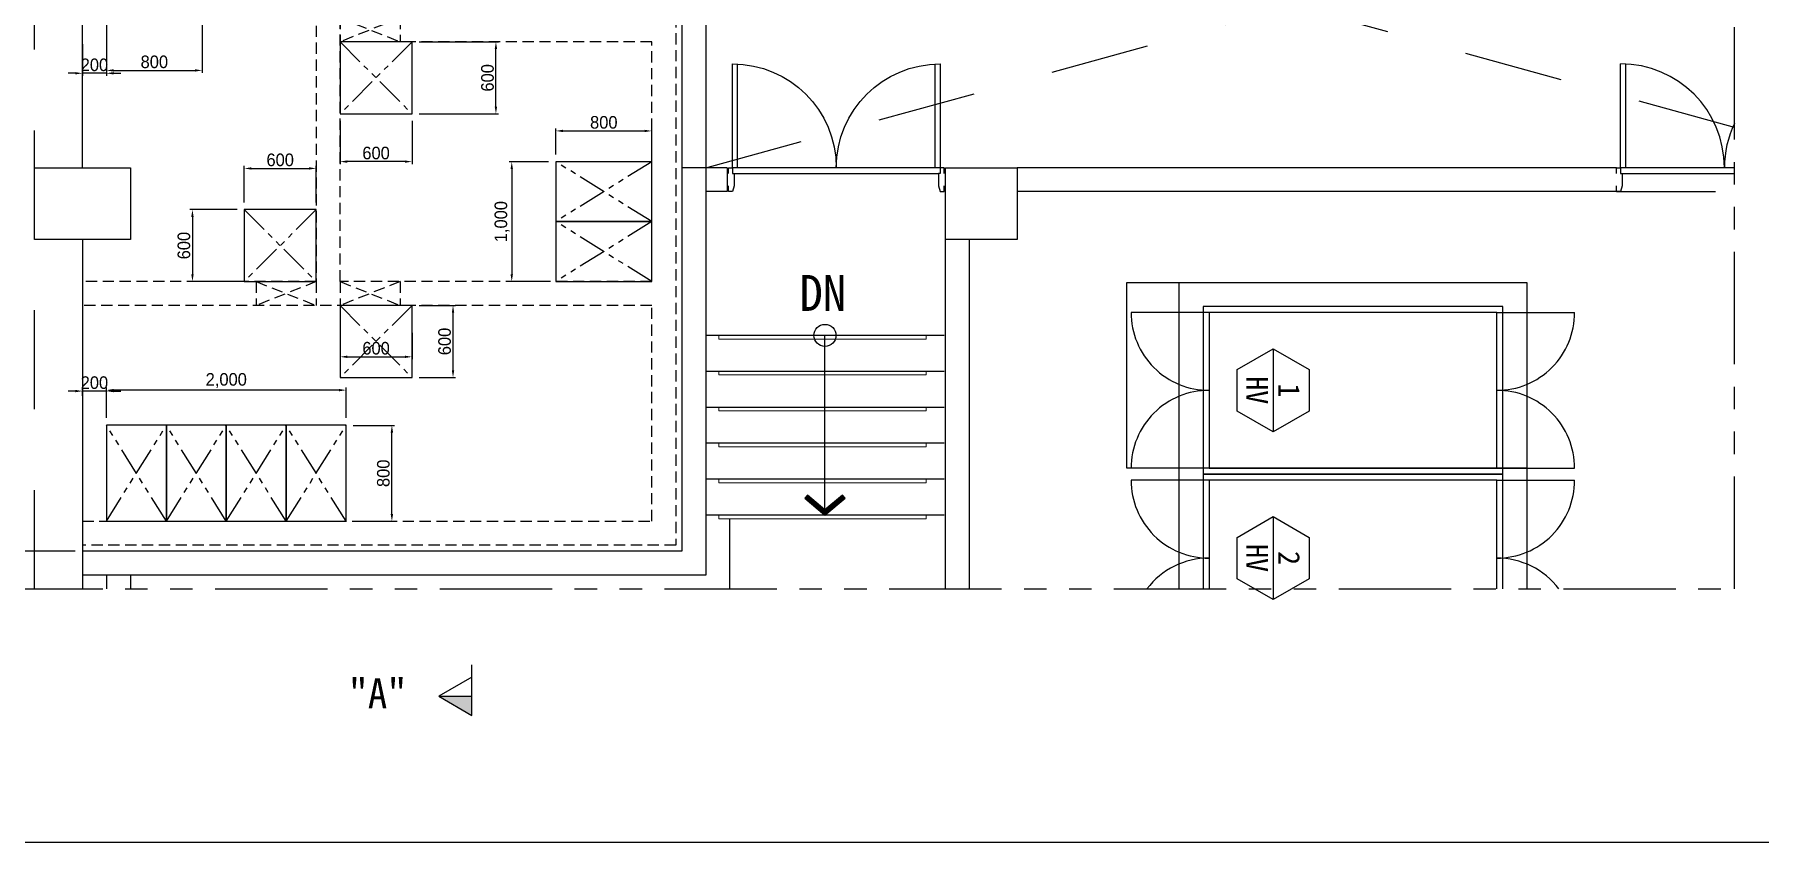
# Model space of a CAD drawing. Extents: x -446 to 204872, y -474580 to 19085.
# Drawn here: x 104693 to 119086, y 0 to 6743 of the extents above; entities that cross this region are included whole.
import ezdxf
from ezdxf.enums import TextEntityAlignment as Align

# ---------------------------------------------------------------- set-up
doc = ezdxf.new("R2010")
doc.units = 0
doc.header["$LTSCALE"] = 750
doc.header["$MEASUREMENT"] = 0
for name, pattern in [('HIDDEN2', [0.1875, 0.125, -0.0625]), ('PHANTOM2', [1.25, 0.625, -0.125, 0.125, -0.125, 0.125, -0.125]), ('지하2층 평면도 정화조변경안$0$HID', [2, 1.1, -0.9])]:
    doc.linetypes.add(name, pattern=pattern)
doc.layers.get('0').update_dxf_attribs({"linetype": 'CONTINUOUS'})
doc.layers.get('DEFPOINTS').update_dxf_attribs({"linetype": 'CONTINUOUS'})
for name, color, linetype in [('A-ANNO-TEXT2', 3, 'CONTINUOUS'), ('지하2층 평면도 정화조변경안$0$A-ELE8', 8, 'CONTINUOUS'), ('지하2층 평면도 정화조변경안$0$AA-DWXM-DOOR', 7, 'CONTINUOUS'), ('지하2층 평면도 정화조변경안$0$COL', 2, 'CONTINUOUS'), ('지하2층 평면도 정화조변경안$0$FIN', 5, 'CONTINUOUS'), ('지하2층 평면도 정화조변경안$0$HID', 3, '지하2층 평면도 정화조변경안$0$HID'), ('지하2층 평면도 정화조변경안$0$WAL', 3, 'CONTINUOUS')]:
    doc.layers.add(name, color=color, linetype=linetype)
for name, color, linetype, lineweight in [('지하2층 평면도 정화조변경안$0$XR-평면도$0$A-SSXK-LEAD', 7, 'CONTINUOUS', 25), ('지하2층 평면도 정화조변경안$0$XR-평면도$0$A-SSXM-STAIR', 7, 'CONTINUOUS', 25), ('지하2층 평면도 정화조변경안$0$XR-평면도$0$A-SSXS-NONS', 8, 'CONTINUOUS', 18)]:
    doc.layers.add(name, color=color, linetype=linetype, lineweight=lineweight)
doc.styles.get("Standard").update_dxf_attribs({"font": 'NanumGothicBold.ttf'})
doc.styles.add('송현도면폼(2020)$0$기문-1', font='')
doc.styles.add('송현플러스-돋움체', font='')
doc.styles.add('지하2층 평면도 정화조변경안$0$돋움체', font='')
doc.styles.get('송현도면폼(2020)$0$기문-1').set_extended_font_data('Dotum')
doc.styles.get('송현플러스-돋움체').set_extended_font_data('DotumChe')
doc.styles.get('지하2층 평면도 정화조변경안$0$돋움체').set_extended_font_data('DotumChe')
doc.dimstyles.new('cwn', dxfattribs={"dimscale": 20, "dimtxt": 3, "dimasz": 2, "dimexe": 1, "dimexo": 2, "dimgap": 1, "dimtad": 1, "dimdec": 0, "dimzin": 1, "dimdsep": 46, "dimlunit": 6, "dimtxsty": 'Standard', "dimcen": 0.09, "dimclrd": 4, "dimclre": 4, "dimclrt": 7, "dimadec": 0, "dimazin": 0, "dimtfac": 1, "dimtdec": 0, "dimtix": 1, "dimtmove": 1, "dimatfit": 3, "dimfxl": 2, "dimtolj": 1, "dimtzin": 1, "dimarcsym": 0})

# ---------------------------------------------------------------- blocks, each defined once
blk = doc.blocks.new('*D993')
at = {"color": 4, "lineweight": -2}
for p, q in [((105293, 7021), (105293, 6422)), ((106093, 7021), (106093, 6422)), ((105353, 6443), (106033, 6443))]:
    blk.add_line(p, q, dxfattribs=at)
at = {"color": 4}
for points in [[(105353, 6453), (105353, 6433), (105293, 6443)], [(106033, 6433), (106033, 6453), (106093, 6443)]]:
    blk.add_solid(points, dxfattribs=at)
at = {"layer": 'DEFPOINTS', "color": 0}
for p in [(105293, 7081), (106093, 7081), (106093, 6443)]:
    blk.add_point(p, dxfattribs=at)
at = {"color": 7, "insert": (105693, 6514), "char_height": 105, "attachment_point": 5, "style": '송현도면폼(2020)$0$기문-1'}
blk.add_mtext('\\A1;800', dxfattribs=at)
blk = doc.blocks.new('*D994')
at = {"color": 4, "lineweight": -2}
for p, q in [((105093, 6662), (105093, 6398)), ((105293, 6662), (105293, 6398)), ((105033, 6419), (104973, 6419)), ((105293, 6419), (105093, 6419)), ((105353, 6419), (105413, 6419))]:
    blk.add_line(p, q, dxfattribs=at)
at = {"color": 4}
for points in [[(105033, 6409), (105033, 6429), (105093, 6419)], [(105353, 6429), (105353, 6409), (105293, 6419)]]:
    blk.add_solid(points, dxfattribs=at)
at = {"layer": 'DEFPOINTS', "color": 0}
for p in [(105093, 6722), (105293, 6722), (105093, 6419)]:
    blk.add_point(p, dxfattribs=at)
at = {"color": 7, "insert": (105193, 6489), "char_height": 105, "attachment_point": 5, "style": '송현도면폼(2020)$0$기문-1'}
blk.add_mtext('\\A1;200', dxfattribs=at)
blk = doc.blocks.new('A$C2ED66BBC')
blk.add_hatch(color=8).paths.add_polyline_path([(485, 840), (0, 0), (485, 0)])
at = {"color": 7}
for p, q in [((485, 840), (485, 0)), ((970, 0), (1285, 0))]:
    blk.add_line(p, q, dxfattribs=at)
blk.add_lwpolyline([(485, 840), (0, 0), (970, 0)], close=True, dxfattribs=at)
blk = doc.blocks.new('*D996')
at = {"color": 4, "lineweight": -2}
for p, q in [((106933, 14231), (103383, 14231)), ((103404, 14171), (103404, 2491)), ((105033, 2431), (103383, 2431))]:
    blk.add_line(p, q, dxfattribs=at)
at = {"color": 4}
for points in [[(103414, 14171), (103394, 14171), (103404, 14231)], [(103394, 2491), (103414, 2491), (103404, 2431)]]:
    blk.add_solid(points, dxfattribs=at)
at = {"layer": 'DEFPOINTS', "color": 0}
for p in [(106993, 14231), (103404, 2431), (105093, 2431)]:
    blk.add_point(p, dxfattribs=at)
at = {"color": 7, "insert": (103323, 8331), "char_height": 105, "attachment_point": 5, "rotation": 90, "style": '송현도면폼(2020)$0$기문-1'}
blk.add_mtext('\\A1;11,800', dxfattribs=at)
blk = doc.blocks.new('지하2층 평면도 정화조변경안$0$XR-평면도$0$8F-PLAN$0$arrow2')
at = {"color": 8}
blk.add_lwpolyline([(-0.002, 0.87), (0.738, 0), (-0.002, -0.87), (0.15, -1), (1, 0), (0.15, 1)], close=True, dxfattribs=at)
for points in [[(-0.002, 0.87), (0.15, 1), (0.738, 0), (1, 0)], [(0.738, 0), (1, 0), (-0.002, -0.87), (0.15, -1)]]:
    blk.add_solid(points, dxfattribs=at)
blk = doc.blocks.new('*U830')
at = {"layer": '지하2층 평면도 정화조변경안$0$AA-DWXM-DOOR', "color": 4, "ltscale": 0.3}
for p, q in [((74, 0), (1726, 0)), ((1752, -48), (48, -48))]:
    blk.add_line(p, q, dxfattribs=at)
for points in [[(34, 866), (34, 0), (74, 0), (74, 865)], [(1726, 865), (1726, 0), (1766, 0), (1766, 866)]]:
    blk.add_lwpolyline(points, dxfattribs=at)
at = {"layer": '지하2층 평면도 정화조변경안$0$AA-DWXM-DOOR', "color": 4}
for points in [[(0, -48), (0, 0), (34, 0), (34, -48), (48, -48), (48, -152), (34, -200), (0, -200), (0, -152)], [(1800, -48), (1800, 0), (1766, 0), (1766, -48), (1752, -48), (1752, -152), (1766, -200), (1800, -200), (1800, -152)]]:
    blk.add_lwpolyline(points, dxfattribs=at)
at = {"layer": '지하2층 평면도 정화조변경안$0$AA-DWXM-DOOR', "color": 4, "ltscale": 0.3}
for centre, start, end in [((34, 0), 0, 90), ((1766, 0), 90, 180)]:
    blk.add_arc(centre, 866, start, end, dxfattribs=at)
blk = doc.blocks.new('A$C084071e8')
at = {"color": 8, "linetype": 'HIDDEN2'}
for p, q in [((12450, 11300), (12450, 11700)), ((5850, 11500), (9450, 11500)), ((5850, 11500), (5850, 11100)), ((9450, 11500), (9450, 10200)), ((9450, 11500), (9650, 11500)), ((9450, 11000), (9650, 11500)), ((9450, 11500), (9650, 11000)), ((9650, 11500), (12250, 11500)), ((9650, 11500), (9650, 10200)), ((12250, 11100), (12250, 11500)), ((12850, 11300), (12450, 11300)), ((12850, 6100), (12850, 11300)), ((4750, 10200), (4750, 11100)), ((4950, 10200), (4950, 11100)), ((4950, 11100), (5850, 11100)), ((12650, 11100), (12250, 11100)), ((12650, 8500), (12650, 11100)), ((9450, 11000), (9650, 11000)), ((4750, 10700), (4950, 10700)), ((4750, 10200), (4950, 10700)), ((4750, 10700), (4950, 10200)), ((4750, 10200), (2150, 10200)), ((2150, 10200), (2150, 10000)), ((2150, 10200), (2650, 10000)), ((2650, 10200), (2150, 10000)), ((2650, 10200), (2650, 10000)), ((4750, 10200), (4950, 10200)), ((9450, 10200), (4950, 10200)), ((12650, 10200), (9650, 10200)), ((12150, 10200), (12150, 10000)), ((12150, 10200), (12650, 10000)), ((12650, 10200), (12150, 10000)), ((12650, 10200), (12650, 10000)), ((4750, 10000), (2150, 10000)), ((4750, 6600), (4750, 10000)), ((8350, 10000), (4950, 10000)), ((4950, 6300), (4950, 10000)), ((8350, 10000), (8350, 6300)), ((12650, 10000), (8550, 10000)), ((8550, 10000), (8550, 8500)), ((11650, 10000), (11650, 8500)), ((11850, 10000), (11850, 8500)), ((8350, 9000), (8550, 9000)), ((8350, 8500), (8550, 9000)), ((8350, 9000), (8550, 8500)), ((8350, 8500), (8550, 8500)), ((12650, 8500), (8550, 8500)), ((8550, 8300), (8550, 8500)), ((9050, 8300), (8550, 8500)), ((8550, 8300), (9050, 8500)), ((9050, 8300), (9050, 8500)), ((4750, 8000), (4750, 8300)), ((12650, 8300), (8550, 8300)), ((8550, 6300), (8550, 8300)), ((12650, 6300), (12650, 8300)), ((4750, 8000), (2150, 8000)), ((4250, 8000), (4250, 7800)), ((4250, 8000), (4750, 7800)), ((4750, 8000), (4250, 7800)), ((4750, 8000), (4750, 7800)), ((4750, 7800), (2150, 7800)), ((4750, 6300), (4750, 6400)), ((4750, 4400), (4750, 6300)), ((8350, 6300), (4950, 6300)), ((12650, 6300), (8550, 6300)), ((4950, 6100), (12850, 6100)), ((4950, 6100), (4950, 0)), ((0, 5800), (1950, 5800)), ((1950, 5600), (0, 5600)), ((1950, 5600), (1950, 2200)), ((4750, 4400), (2150, 4400)), ((2150, 4400), (2150, 4200)), ((2150, 4400), (2650, 4200)), ((2650, 4400), (2150, 4200)), ((2650, 4400), (2650, 4200)), ((4750, 4200), (2150, 4200)), ((4750, 2200), (4750, 4200)), ((1950, 2200), (0, 2200)), ((1450, 2200), (1450, 2000)), ((1450, 2200), (1950, 2000)), ((1950, 2200), (1450, 2000)), ((1950, 2200), (1950, 2000)), ((4750, 2200), (2150, 2200)), ((2150, 2200), (2150, 2000)), ((2150, 2200), (2650, 2000)), ((2650, 2200), (2150, 2000)), ((2650, 2200), (2650, 2000)), ((4750, 2000), (0, 2000)), ((4750, 200), (4750, 2000)), ((0, 200), (4750, 200)), ((4950, 0), (0, 0))]:
    blk.add_line(p, q, dxfattribs=at)
for points in [[(1950, 5800), (1950, 11700), (4950, 11700), (4950, 11300), (5650, 11300), (5650, 11700), (12450, 11700)], [(2150, 10200), (2150, 11500), (4750, 11500), (4750, 11100)], [(2150, 8000), (2150, 10000)], [(4750, 6600), (2150, 6600), (2150, 7800)], [(2150, 2200), (2150, 6400), (4750, 6400)]]:
    blk.add_lwpolyline(points, dxfattribs=at)
blk = doc.blocks.new('A$C2860c140')
at = {"color": 8, "linetype": 'PHANTOM2', "ltscale": 0.5}
for p, q in [((0, 800), (500, 0)), ((500, 800), (0, 0))]:
    blk.add_line(p, q, dxfattribs=at)
blk.add_lwpolyline([(0, 0), (500, 0), (500, 800), (0, 800)], close=True)
blk = doc.blocks.new('A$Ced4dde51')
at = {"color": 8, "linetype": 'PHANTOM2', "ltscale": 0.5}
for p, q in [((0, 600), (600, 0)), ((600, 600), (0, 0))]:
    blk.add_line(p, q, dxfattribs=at)
blk.add_lwpolyline([(0, 600), (0, 0), (600, 0), (600, 600)], close=True)
blk = doc.blocks.new('*D1028')
at = {"color": 4, "lineweight": -2}
for p, q in [((107903, 6681), (108564, 6681)), ((108543, 6141), (108543, 6621)), ((107903, 6081), (108564, 6081))]:
    blk.add_line(p, q, dxfattribs=at)
at = {"color": 4}
for points in [[(108553, 6621), (108533, 6621), (108543, 6681)], [(108533, 6141), (108553, 6141), (108543, 6081)]]:
    blk.add_solid(points, dxfattribs=at)
at = {"layer": 'DEFPOINTS', "color": 0}
for p in [(107843, 6681), (108543, 6681), (107843, 6081)]:
    blk.add_point(p, dxfattribs=at)
at = {"color": 7, "insert": (108473, 6381), "char_height": 105, "attachment_point": 5, "rotation": 90, "style": '송현도면폼(2020)$0$기문-1'}
blk.add_mtext('\\A1;600', dxfattribs=at)
blk = doc.blocks.new('*D1029')
at = {"color": 4, "lineweight": -2}
for p, q in [((107243, 6021), (107243, 5661)), ((107843, 6021), (107843, 5661)), ((107783, 5682), (107303, 5682))]:
    blk.add_line(p, q, dxfattribs=at)
at = {"color": 4}
for points in [[(107303, 5692), (107303, 5672), (107243, 5682)], [(107783, 5672), (107783, 5692), (107843, 5682)]]:
    blk.add_solid(points, dxfattribs=at)
at = {"layer": 'DEFPOINTS', "color": 0}
for p in [(107243, 6081), (107843, 6081), (107243, 5682)]:
    blk.add_point(p, dxfattribs=at)
at = {"color": 7, "insert": (107543, 5753), "char_height": 105, "attachment_point": 5, "style": '송현도면폼(2020)$0$기문-1'}
blk.add_mtext('\\A1;600', dxfattribs=at)
blk = doc.blocks.new('*D1031')
at = {"color": 4, "lineweight": -2}
for p, q in [((109043, 5741), (109043, 5959)), ((109103, 5938), (109783, 5938)), ((109843, 5741), (109843, 5959))]:
    blk.add_line(p, q, dxfattribs=at)
at = {"color": 4}
for points in [[(109103, 5948), (109103, 5928), (109043, 5938)], [(109783, 5928), (109783, 5948), (109843, 5938)]]:
    blk.add_solid(points, dxfattribs=at)
at = {"layer": 'DEFPOINTS', "color": 0}
for p in [(109843, 5938), (109043, 5681), (109843, 5681)]:
    blk.add_point(p, dxfattribs=at)
at = {"color": 7, "insert": (109443, 6009), "char_height": 105, "attachment_point": 5, "style": '송현도면폼(2020)$0$기문-1'}
blk.add_mtext('\\A1;800', dxfattribs=at)
blk = doc.blocks.new('*D1032')
at = {"color": 4, "lineweight": -2}
for p, q in [((108983, 5681), (108654, 5681)), ((108675, 5621), (108675, 4741)), ((108983, 4681), (108654, 4681))]:
    blk.add_line(p, q, dxfattribs=at)
at = {"color": 4}
for points in [[(108685, 5621), (108665, 5621), (108675, 5681)], [(108665, 4741), (108685, 4741), (108675, 4681)]]:
    blk.add_solid(points, dxfattribs=at)
at = {"layer": 'DEFPOINTS', "color": 0}
for p in [(109043, 5681), (108675, 4681), (109043, 4681)]:
    blk.add_point(p, dxfattribs=at)
at = {"color": 7, "insert": (108594, 5181), "char_height": 105, "attachment_point": 5, "rotation": 90, "style": '송현도면폼(2020)$0$기문-1'}
blk.add_mtext('\\A1;1,000', dxfattribs=at)
blk = doc.blocks.new('*D1033')
at = {"color": 4, "lineweight": -2}
for p, q in [((107903, 4481), (108206, 4481)), ((108185, 3941), (108185, 4421)), ((107903, 3881), (108206, 3881))]:
    blk.add_line(p, q, dxfattribs=at)
at = {"color": 4}
for points in [[(108195, 4421), (108175, 4421), (108185, 4481)], [(108175, 3941), (108195, 3941), (108185, 3881)]]:
    blk.add_solid(points, dxfattribs=at)
at = {"layer": 'DEFPOINTS', "color": 0}
for p in [(107843, 4481), (108185, 4481), (107843, 3881)]:
    blk.add_point(p, dxfattribs=at)
at = {"color": 7, "insert": (108115, 4181), "char_height": 105, "attachment_point": 5, "rotation": 90, "style": '송현도면폼(2020)$0$기문-1'}
blk.add_mtext('\\A1;600', dxfattribs=at)
blk = doc.blocks.new('*D1034')
at = {"color": 4, "lineweight": -2}
for p, q in [((107243, 4254), (107243, 4032)), ((107843, 4254), (107843, 4032)), ((107303, 4053), (107783, 4053))]:
    blk.add_line(p, q, dxfattribs=at)
at = {"color": 4}
for points in [[(107303, 4063), (107303, 4043), (107243, 4053)], [(107783, 4043), (107783, 4063), (107843, 4053)]]:
    blk.add_solid(points, dxfattribs=at)
at = {"layer": 'DEFPOINTS', "color": 0}
for p in [(107243, 4314), (107843, 4314), (107843, 4053)]:
    blk.add_point(p, dxfattribs=at)
at = {"color": 7, "insert": (107543, 4124), "char_height": 105, "attachment_point": 5, "style": '송현도면폼(2020)$0$기문-1'}
blk.add_mtext('\\A1;600', dxfattribs=at)
blk = doc.blocks.new('*D1035')
at = {"color": 4, "lineweight": -2}
for p, q in [((105293, 3545), (105293, 3796)), ((107233, 3775), (105353, 3775)), ((107293, 3545), (107293, 3796))]:
    blk.add_line(p, q, dxfattribs=at)
at = {"color": 4}
for points in [[(105353, 3785), (105353, 3765), (105293, 3775)], [(107233, 3765), (107233, 3785), (107293, 3775)]]:
    blk.add_solid(points, dxfattribs=at)
at = {"layer": 'DEFPOINTS', "color": 0}
for p in [(105293, 3775), (105293, 3485), (107293, 3485)]:
    blk.add_point(p, dxfattribs=at)
at = {"color": 7, "insert": (106293, 3855), "char_height": 105, "attachment_point": 5, "style": '송현도면폼(2020)$0$기문-1'}
blk.add_mtext('\\A1;2,000', dxfattribs=at)
blk = doc.blocks.new('*D1036')
at = {"color": 4, "lineweight": -2}
for p, q in [((105033, 3767), (104973, 3767)), ((105093, 3727), (105093, 3788)), ((105293, 3767), (105093, 3767)), ((105293, 3727), (105293, 3788)), ((105353, 3767), (105413, 3767))]:
    blk.add_line(p, q, dxfattribs=at)
at = {"color": 4}
for points in [[(105033, 3757), (105033, 3777), (105093, 3767)], [(105353, 3777), (105353, 3757), (105293, 3767)]]:
    blk.add_solid(points, dxfattribs=at)
at = {"layer": 'DEFPOINTS', "color": 0}
for p in [(105093, 3767), (105093, 3667), (105293, 3667)]:
    blk.add_point(p, dxfattribs=at)
at = {"color": 7, "insert": (105193, 3837), "char_height": 105, "attachment_point": 5, "style": '송현도면폼(2020)$0$기문-1'}
blk.add_mtext('\\A1;200', dxfattribs=at)
blk = doc.blocks.new('*D1037')
at = {"color": 4, "lineweight": -2}
for p, q in [((107353, 3481), (107696, 3481)), ((107675, 2741), (107675, 3421)), ((107353, 2681), (107696, 2681))]:
    blk.add_line(p, q, dxfattribs=at)
at = {"color": 4}
for points in [[(107685, 3421), (107665, 3421), (107675, 3481)], [(107665, 2741), (107685, 2741), (107675, 2681)]]:
    blk.add_solid(points, dxfattribs=at)
at = {"layer": 'DEFPOINTS', "color": 0}
for p in [(107293, 3481), (107675, 3481), (107293, 2681)]:
    blk.add_point(p, dxfattribs=at)
at = {"color": 7, "insert": (107604, 3081), "char_height": 105, "attachment_point": 5, "rotation": 90, "style": '송현도면폼(2020)$0$기문-1'}
blk.add_mtext('\\A1;800', dxfattribs=at)
blk = doc.blocks.new('*D1038')
at = {"color": 4, "lineweight": -2}
for p, q in [((106383, 5281), (105990, 5281)), ((106011, 5221), (106011, 4741)), ((106383, 4681), (105990, 4681))]:
    blk.add_line(p, q, dxfattribs=at)
at = {"color": 4}
for points in [[(106021, 5221), (106001, 5221), (106011, 5281)], [(106001, 4741), (106021, 4741), (106011, 4681)]]:
    blk.add_solid(points, dxfattribs=at)
at = {"layer": 'DEFPOINTS', "color": 0}
for p in [(106443, 5281), (106011, 4681), (106443, 4681)]:
    blk.add_point(p, dxfattribs=at)
at = {"color": 7, "insert": (105940, 4981), "char_height": 105, "attachment_point": 5, "rotation": 90, "style": '송현도면폼(2020)$0$기문-1'}
blk.add_mtext('\\A1;600', dxfattribs=at)
blk = doc.blocks.new('*D1039')
at = {"color": 4, "lineweight": -2}
for p, q in [((106443, 5341), (106443, 5646)), ((106503, 5625), (106983, 5625)), ((107043, 5341), (107043, 5646))]:
    blk.add_line(p, q, dxfattribs=at)
at = {"color": 4}
for points in [[(106503, 5635), (106503, 5615), (106443, 5625)], [(106983, 5615), (106983, 5635), (107043, 5625)]]:
    blk.add_solid(points, dxfattribs=at)
at = {"layer": 'DEFPOINTS', "color": 0}
for p in [(107043, 5625), (106443, 5281), (107043, 5281)]:
    blk.add_point(p, dxfattribs=at)
at = {"color": 7, "insert": (106743, 5696), "char_height": 105, "attachment_point": 5, "style": '송현도면폼(2020)$0$기문-1'}
blk.add_mtext('\\A1;600', dxfattribs=at)

msp = doc.modelspace()

# ---------------------------------------------------------------- linework, layer by layer
msp.add_line((110293.1, 5631.4), (110093.1, 5631.4))
at = {"color": 8}
msp.add_line((110493.1, 2701.4), (110493.1, 2116.2), dxfattribs=at)
at = {"color": 11, "linetype": 'PHANTOM2', "ltscale": 2, "elevation": -103000}
msp.add_lwpolyline([(104324.5, 2116.2), (118875.8, 2116.2), (118875.8, 15011.4), (104324.5, 15011.4)], close=True, dxfattribs=at)
at = {"color": 8}
msp.add_lwpolyline([(111288.1, 2775.2), (111288.1, 4231.4)], dxfattribs=at)
msp.add_circle((111288.1, 4231.4), 92, dxfattribs=at)
at = {"layer": 'DEFPOINTS', "color": 151}
msp.add_lwpolyline([(100800, 17820), (126000, 17820), (126000, 0), (100800, 0)], close=True, dxfattribs=at)
at = {"layer": '지하2층 평면도 정화조변경안$0$A-ELE8', "linetype": '지하2층 평면도 정화조변경안$0$HID'}
for p, q in [((118875.8, 5966.7), (110293.1, 8331.4)), ((110293.1, 5631.4), (118875.8, 7996))]:
    msp.add_line(p, q, dxfattribs=at)
at = {"layer": '지하2층 평면도 정화조변경안$0$AA-DWXM-DOOR', "color": 4, "ltscale": 0.3}
for p, q in [((118875.8, 5631.4), (117966.7, 5631.4)), ((117941.1, 5583.4), (118875.8, 5583.4))]:
    msp.add_line(p, q, dxfattribs=at)
msp.add_lwpolyline([(117966.7, 6496.9), (117966.7, 5631.4), (117926.7, 5631.4), (117926.7, 6497.8)], dxfattribs=at)
at = {"layer": '지하2층 평면도 정화조변경안$0$AA-DWXM-DOOR', "color": 4}
msp.add_lwpolyline([(117893.1, 5583.4), (117893.1, 5631.4), (117926.7, 5631.4), (117926.7, 5583.4), (117941.1, 5583.4), (117941.1, 5479.4), (117926.7, 5431.4), (117893.1, 5431.4), (117893.1, 5479.4)], dxfattribs=at)
at = {"layer": '지하2층 평면도 정화조변경안$0$AA-DWXM-DOOR', "color": 4, "ltscale": 0.3}
for centre, start, end in [((117926.7, 5631.4), 0, 90), ((119659.5, 5631.4), 154.7556, 180)]:
    msp.add_arc(centre, 866.4, start, end, dxfattribs=at)
at = {"layer": '지하2층 평면도 정화조변경안$0$COL'}
for p, q in [((110093.1, 8531.4), (110093.1, 2431.4)), ((110293.1, 8331.4), (110293.1, 2231.4)), ((117893.1, 5631.4), (112893.1, 5631.4)), ((117893.1, 5431.4), (112893.1, 5431.4)), ((110093.1, 2431.4), (105093.1, 2431.4)), ((110293.1, 2231.4), (105093.1, 2231.4))]:
    msp.add_line(p, q, dxfattribs=at)
at = {"layer": '지하2층 평면도 정화조변경안$0$COL', "linetype": '지하2층 평면도 정화조변경안$0$HID'}
msp.add_line((117893.1, 5431.4), (118875.8, 5431.4), dxfattribs=at)
at = {"layer": '지하2층 평면도 정화조변경안$0$COL', "color": 8}
for p, q in [((112293.1, 2116.2), (112293.1, 5031.4)), ((112493.1, 2116.2), (112493.1, 5031.4))]:
    msp.add_line(p, q, dxfattribs=at)
at = {"layer": '지하2층 평면도 정화조변경안$0$COL'}
for points in [[(105093.1, 5631.4), (105093.1, 8331.4)], [(104693.1, 5631.4), (105493.1, 5631.4), (105493.1, 5031.4), (104693.1, 5031.4), (104693.1, 5631.4)], [(110293.1, 5631.4), (110293.1, 5431.4)], [(112293.1, 5631.4), (112893.1, 5631.4), (112893.1, 5031.4), (112293.1, 5031.4), (112293.1, 5631.4)], [(105093.1, 5031.4), (105093.1, 2116.2)]]:
    msp.add_lwpolyline(points, dxfattribs=at)
at = {"layer": '지하2층 평면도 정화조변경안$0$FIN', "color": 8, "ltscale": 3}
for p, q in [((114493.1, 4423.3), (113843.1, 4423.3)), ((116893.1, 4423.3), (117543.1, 4423.3)), ((114493.1, 3123.3), (113843.1, 3123.3)), ((114493.1, 3023.3), (113843.1, 3023.3)), ((116893.1, 3123.3), (117543.1, 3123.3)), ((116893.1, 3023.3), (117543.1, 3023.3))]:
    msp.add_line(p, q, dxfattribs=at)
at = {"layer": '지하2층 평면도 정화조변경안$0$FIN', "color": 8}
for p, q in [((115027.8, 4119.7), (115027.8, 3426.9)), ((115027.8, 2719.7), (115027.8, 2026.9))]:
    msp.add_line(p, q, dxfattribs=at)
at = {"layer": '지하2층 평면도 정화조변경안$0$FIN', "color": 8, "ltscale": 3}
for points in [[(113806.5, 4673.3), (117143.1, 4673.3), (117143.1, 3123.3), (113806.5, 3123.3)], [(114443.1, 4473.3), (114443.1, 3073.3), (116943.1, 3073.3), (116943.1, 4473.3)], [(114493.1, 4423.3), (114493.1, 3123.3), (116893.1, 3123.3), (116893.1, 4423.3)]]:
    msp.add_lwpolyline(points, close=True, dxfattribs=at)
for points in [[(114243.1, 2116.2), (114243.1, 4673.3), (117143.1, 4673.3), (117143.1, 2116.2)], [(116943.1, 2116.2), (116943.1, 3073.3), (114443.1, 3073.3), (114443.1, 2116.2)], [(116893.1, 2116.2), (116893.1, 3023.3), (114493.1, 3023.3), (114493.1, 2116.2)]]:
    msp.add_lwpolyline(points, dxfattribs=at)
at = {"layer": '지하2층 평면도 정화조변경안$0$FIN', "color": 8}
for points in [[(114727.8, 3946.5), (115027.8, 4119.7), (115327.8, 3946.5), (115327.8, 3600.1), (115027.8, 3426.9), (114727.8, 3600.1)], [(114727.8, 2546.5), (115027.8, 2719.7), (115327.8, 2546.5), (115327.8, 2200.1), (115027.8, 2026.9), (114727.8, 2200.1)]]:
    msp.add_lwpolyline(points, close=True, dxfattribs=at)
at = {"layer": '지하2층 평면도 정화조변경안$0$FIN', "color": 8, "ltscale": 3}
for centre, start, end in [((114491.1, 4421.3), 179.82302, 270.17698), ((116895.1, 4421.3), 269.82302, 0.17698), ((114491.1, 3125.3), 89.82302, 180.17698), ((116895.1, 3125.3), 359.82302, 90.17698), ((114491.1, 3021.3), 179.82302, 270.17698), ((116895.1, 3021.3), 269.82302, 0.17698), ((114491.1, 1725.3), 89.82302, 142.9003), ((116895.1, 1725.3), 37.0997, 90.17698)]:
    msp.add_arc(centre, 648, start, end, dxfattribs=at)
at = {"layer": '지하2층 평면도 정화조변경안$0$HID'}
msp.add_lwpolyline([(104693.1, 2116.2), (104693.1, 15011.4)], dxfattribs=at)
at = {"layer": '지하2층 평면도 정화조변경안$0$WAL'}
for p, q in [((110473.1, 5631.4), (110293.1, 5631.4)), ((110473.1, 5631.4), (110473.1, 5431.4)), ((110473.1, 5431.4), (110293.1, 5431.4))]:
    msp.add_line(p, q, dxfattribs=at)
for points in [[(105293.1, 2231.4), (105293.1, 2116.2)], [(105493.1, 2231.4), (105493.1, 2116.2)]]:
    msp.add_lwpolyline(points, dxfattribs=at)
at = {"layer": '지하2층 평면도 정화조변경안$0$XR-평면도$0$A-SSXM-STAIR', "color": 8}
for p, q in [((112283.1, 4231.4), (110293.1, 4231.4)), ((112283.1, 3931.4), (110293.1, 3931.4)), ((112283.1, 3631.4), (110293.1, 3631.4)), ((112283.1, 3331.4), (110293.1, 3331.4)), ((112283.1, 3031.4), (110293.1, 3031.4)), ((112283.1, 2731.4), (110293.1, 2731.4))]:
    msp.add_line(p, q, dxfattribs=at)
at = {"layer": '지하2층 평면도 정화조변경안$0$XR-평면도$0$A-SSXS-NONS', "color": 8}
for points in [[(112131.9, 4231.4), (112131.9, 4201.4), (110403.5, 4201.4), (110403.5, 4231.4)], [(112131.9, 3931.4), (112131.9, 3901.4), (110403.5, 3901.4), (110403.5, 3931.4)], [(112131.9, 3631.4), (112131.9, 3601.4), (110403.5, 3601.4), (110403.5, 3631.4)], [(112131.9, 3331.4), (112131.9, 3301.4), (110403.5, 3301.4), (110403.5, 3331.4)], [(112131.9, 3031.4), (112131.9, 3001.4), (110403.5, 3001.4), (110403.5, 3031.4)], [(112131.9, 2731.4), (112131.9, 2701.4), (110403.5, 2701.4), (110403.5, 2731.4)]]:
    msp.add_lwpolyline(points, dxfattribs=at)

# ---------------------------------------------------------------- block references
at = {"color": 7}
for name, p in [('A$C084071e8', (105093.1, 2481.4)), ('A$Ced4dde51', (107243.1, 6081.4)), ('A$Ced4dde51', (106443.1, 4681.4)), ('A$Ced4dde51', (107243.1, 3881.4))]:
    msp.add_blockref(name, p, dxfattribs=at)
at = {"xscale": -1}
msp.add_blockref('*U830', (112283.1, 5631.4), dxfattribs=at)
at = {"color": 7, "ltscale": 100}
for p, rotation in [((109043.1, 5681.4), 270), ((109043.1, 5181.4), 270), ((105793.1, 3481.4), 180), ((106293.1, 3481.4), 180), ((106793.1, 3481.4), 180), ((107293.1, 3481.4), 180)]:
    msp.add_blockref('A$C2860c140', p, dxfattribs=dict(at, rotation=rotation))
at = {"color": 7, "xscale": 0.3275999999999997, "yscale": 0.3275999999999997, "zscale": 0.3275999999999997, "rotation": 90}
msp.add_blockref('A$C2ED66BBC', (108342.4, 1061.2), dxfattribs=at)
msp.add_blockref('A$C2ED66BBC', (108342.4, 1061.2), dxfattribs=at)
at = {"layer": '지하2층 평면도 정화조변경안$0$XR-평면도$0$A-SSXK-LEAD', "color": 8, "extrusion": (0, 0, -1), "xscale": -166.9148302599861, "yscale": 167.8920954242349, "zscale": -166.9148302599861, "rotation": 89.99998299062136}
msp.add_blockref('지하2층 평면도 정화조변경안$0$XR-평면도$0$8F-PLAN$0$arrow2', (-111288.1, 2898.3), dxfattribs=at)

# ---------------------------------------------------------------- texts
at = {"color": 7, "style": '송현플러스-돋움체'}
msp.add_text('"A"', height=250, dxfattribs=at).set_placement((107312.9, 1244.8), align=Align.MIDDLE_LEFT)
at = {"layer": 'A-ANNO-TEXT2', "color": 8, "style": '송현플러스-돋움체'}
msp.add_text('DN', height=300, dxfattribs=at).set_placement((111076.6, 4436, -103000))
at = {"layer": '지하2층 평면도 정화조변경안$0$FIN', "color": 8, "style": '지하2층 평면도 정화조변경안$0$돋움체'}
for s, p in [('HV', (114894.5, 3773.3)), ('1', (115161.1, 3773.3)), ('HV', (114894.5, 2373.3)), ('2', (115161.1, 2373.3))]:
    msp.add_text(s, height=180, rotation=270, dxfattribs=at).set_placement(p, align=Align.MIDDLE)

# ---------------------------------------------------------------- dimensions: what is measured, and where the dimension line sits
at = {"color": 7}
for base, p1, p2, picture, middle in [((103403.7, 2431.4), (106993.1, 14231.4), (105093.1, 2431.4), '*D996', (103323, 8331.4)), ((108543.1, 6681.4), (107843.1, 6081.4), (107843.1, 6681.4), '*D1028', (108472.5, 6381.4)), ((108674.7, 4681.4), (109043.1, 5681.4), (109043.1, 4681.4), '*D1032', (108594, 5181.4)), ((106010.8, 4681.4), (106443.1, 5281.4), (106443.1, 4681.4), '*D1038', (105940.2, 4981.4)), ((108185.2, 4481.4), (107843.1, 3881.4), (107843.1, 4481.4), '*D1033', (108114.6, 4181.4)), ((107674.8, 3481.4), (107293.1, 2681.4), (107293.1, 3481.4), '*D1037', (107604.3, 3081.4))]:
    dim = msp.add_linear_dim(base=base, p1=p1, p2=p2, angle=90, dimstyle='cwn', override={"dimscale": 30, "dimtxt": 3.5, "dimexe": 0.7, "dimgap": 0.6, "dimtxsty": '송현도면폼(2020)$0$기문-1'}, dxfattribs=at)
    dim.commit()
    dim.dimension.update_dxf_attribs({"geometry": picture, "text_midpoint": middle})
for base, p1, p2, picture, middle in [((106093.1, 6443.5), (105293.1, 7081.4), (106093.1, 7081.4), '*D993', (105693.1, 6514.1)), ((105093.1, 6418.6), (105293.1, 6721.9), (105093.1, 6721.9), '*D994', (105193.1, 6489.1)), ((107243.1, 5682.1), (107843.1, 6081.4), (107243.1, 6081.4), '*D1029', (107543.1, 5752.6)), ((109843.1, 5938.5), (109043.1, 5681.4), (109843.1, 5681.4), '*D1031', (109443.1, 6009)), ((107043.1, 5625), (106443.1, 5281.4), (107043.1, 5281.4), '*D1039', (106743.1, 5695.6)), ((107843.1, 4053.1), (107243.1, 4314), (107843.1, 4314), '*D1034', (107543.1, 4123.7)), ((105093.1, 3766.5), (105293.1, 3667), (105093.1, 3667), '*D1036', (105193.1, 3837.1)), ((105293.1, 3774.8), (107293.1, 3484.6), (105293.1, 3484.6), '*D1035', (106293.1, 3855.5))]:
    dim = msp.add_linear_dim(base=base, p1=p1, p2=p2, dimstyle='cwn', override={"dimscale": 30, "dimtxt": 3.5, "dimexe": 0.7, "dimgap": 0.6, "dimtxsty": '송현도면폼(2020)$0$기문-1'}, dxfattribs=at)
    dim.commit()
    dim.dimension.update_dxf_attribs({"geometry": picture, "text_midpoint": middle})

doc.saveas('drawing.dxf')
